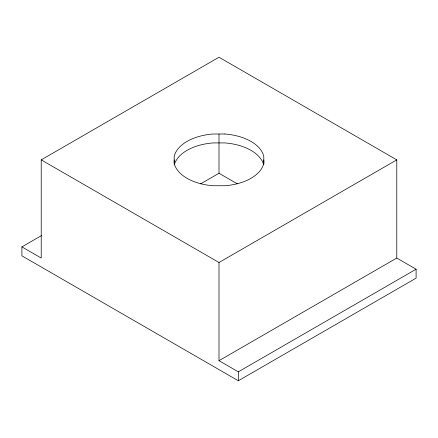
<?xml version="1.0" encoding="UTF-8"?>
<svg xmlns="http://www.w3.org/2000/svg" width="438" height="438" viewBox="0 0 438 438"><rect width="100%" height="100%" fill="white"/><g stroke="black" fill="none" stroke-linecap="round" stroke-linejoin="round"><path stroke-width="0.66" d="M41.221 159.87L219 57.23L396.779 159.87L396.779 258.048L219 360.688L219 262.51L41.221 159.87L41.221 258.048L21.9 246.89L21.9 255.819L238.321 380.77L416.1 278.13L416.1 269.206L396.779 258.048M21.9 246.89L41.457 235.6M200.637 183.861L219 173.262L237.363 183.861M219 262.51L396.779 159.87M219 360.688L238.321 371.84L416.1 269.206M263.807 159.87L263.807 164.332M238.321 371.84L238.321 380.77M219 134.001L219 173.262M174.193 159.87L174.193 164.332M174.319 164.869A45.196 26.094 0 0 1 212.95 142.936L224.749 142.914A45.196 26.094 0 0 1 263.632 164.693M224.749 133.99L212.95 134.012A45.196 26.094 0 0 0 174.171 156.552L174.214 163.363A45.196 26.094 0 0 0 213.251 185.75L225.05 185.728A45.196 26.094 0 0 0 263.829 163.188L263.786 156.377A45.196 26.094 0 0 0 224.749 133.99"/></g></svg>
